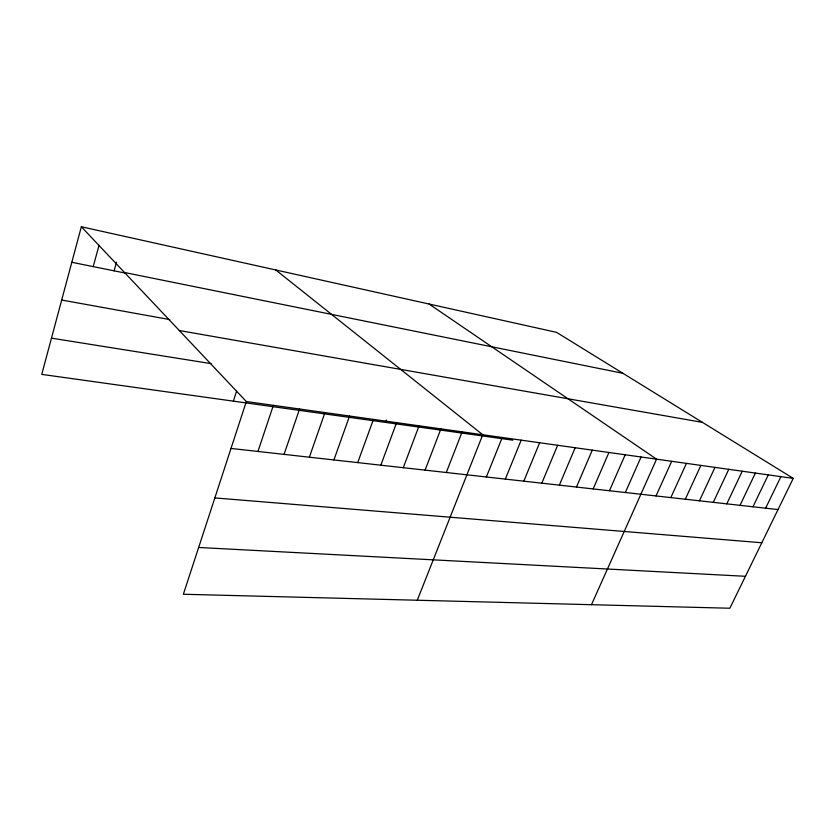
<?xml version="1.0" encoding="UTF-8"?>
<svg xmlns="http://www.w3.org/2000/svg" width="835" height="835" viewBox="0 0 835 835"><rect width="100%" height="100%" fill="white"/><g stroke="black" fill="none" stroke-linecap="round" stroke-linejoin="round"><path stroke-width="1.25" d="M81.35 226.765L246.335 401.531L183.366 594.249L729.853 608.235L793.25 478.382L556.528 332.34L81.35 226.765L41.75 374.383L512.878 440.191M93.196 266.605L99.041 245.313M114.092 270.832L116.514 262.169M233.362 401.155L236.566 391.25M257.952 451.453L273.379 405.33M284.057 454.376L299.577 409.014M309.357 457.204L324.961 412.584M333.906 459.939L349.562 416.039M357.714 462.6L373.433 419.389M385.603 422.416L386.501 419.995M380.833 465.189L396.594 422.646M403.284 467.694L419.076 425.808M425.088 470.136L440.911 428.877M446.297 472.506L462.131 431.852M417.27 600.24L482.755 434.753L275.759 269.955M486.377 476.983L502.232 437.488M505.332 479.102L521.186 440.16M523.806 481.169L539.65 442.748M541.811 483.183L557.644 445.274M559.356 485.145L575.179 447.737M576.463 487.055L592.266 450.148M593.163 488.924L608.934 452.486M609.446 490.74L625.196 454.772M625.342 492.514L641.061 457.006M591.483 604.697L656.55 459.177L429.096 304.034M656.028 495.948L671.674 461.306M670.839 497.597L686.443 463.373M685.305 499.215L700.878 465.408M699.448 500.802L714.969 467.391M713.278 502.346L728.757 469.322M726.794 503.86L742.231 471.222M740.019 505.332L755.404 473.069M752.961 506.782L768.294 474.875M765.622 508.191L780.902 476.649M198.646 547.468L745.446 576.296M214.845 497.911L761.823 542.76M231.013 448.447L778.022 509.58M246.335 401.531L793.25 478.382M51.478 338.144L211.088 363.622M179.316 330.535L702.454 422.374M61.696 300.036L169.818 319.586M124.54 272.513L622.931 373.308M71.82 262.294L125.574 273.149"/></g></svg>
